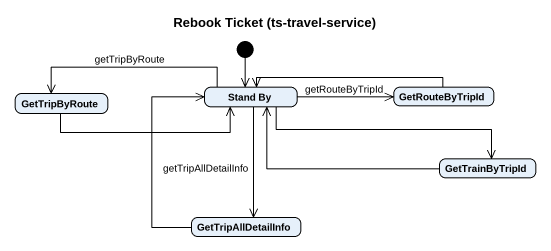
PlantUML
@startuml
title Rebook Ticket (ts-travel-service)
hide empty description
state "Stand By" as Stand_By
state GetRouteByTripId
state GetTripByRoute
state GetTrainByTripId
state GetTripAllDetailInfo
[*] --> Stand_By
Stand_By -right-> GetRouteByTripId : getRouteByTripId
Stand_By -left-> GetTripByRoute : getTripByRoute
Stand_By -right-> GetTrainByTripId
Stand_By --> GetTripAllDetailInfo : getTripAllDetailInfo
GetRouteByTripId -left-> Stand_By
GetTripByRoute -right-> Stand_By
GetTrainByTripId -left-> Stand_By
GetTripAllDetailInfo -up-> Stand_By
@enduml
